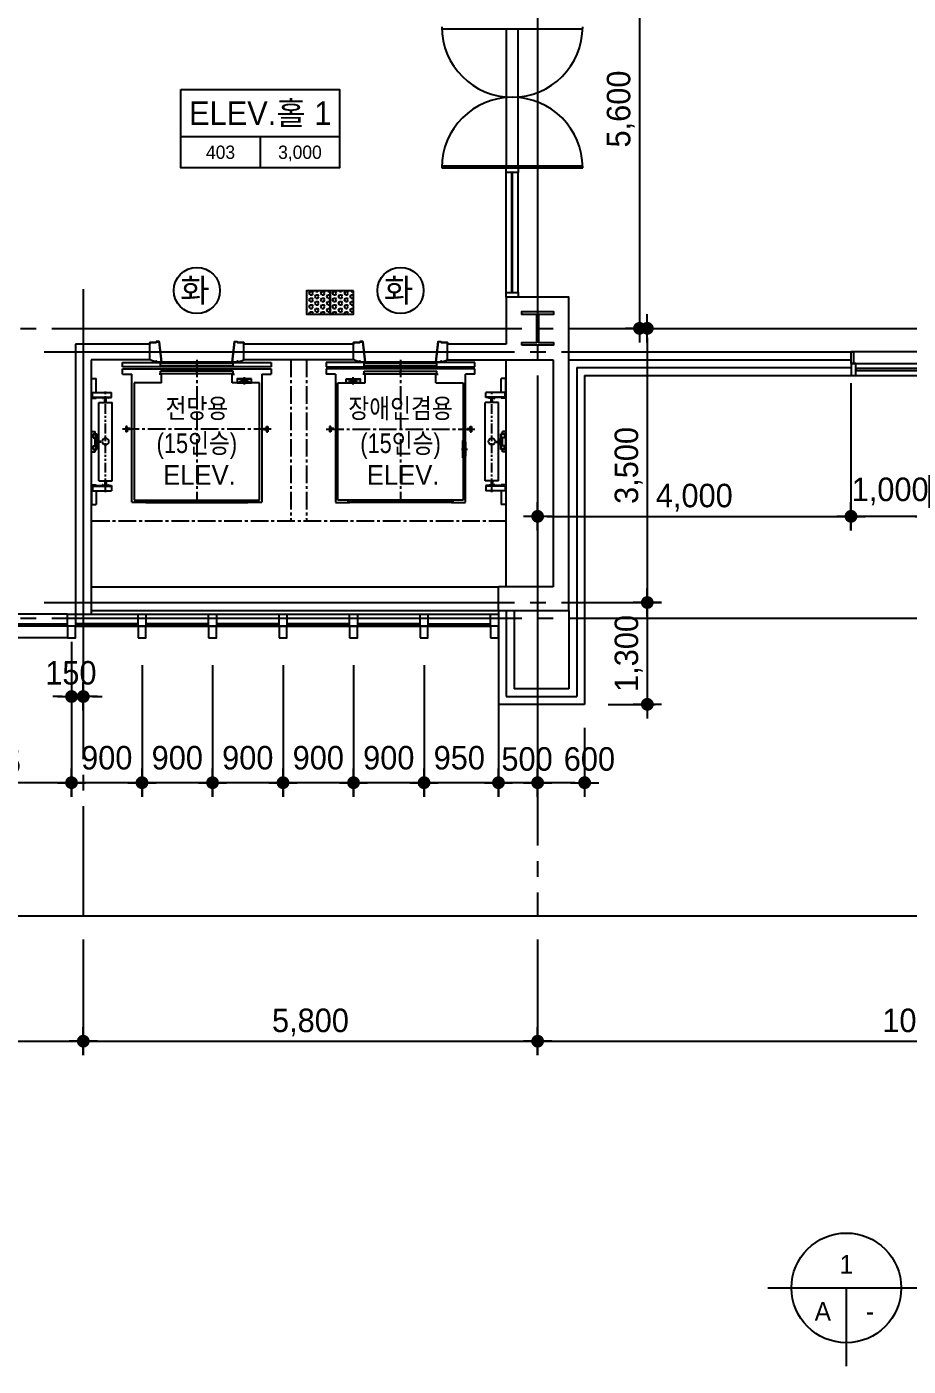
# Model space of a CAD drawing. Extents: x 14243673 to 14321835, y -1804798 to -1750552.
# Drawn here: x 14295152 to 14306403, y -1804798 to -1787699 of the extents above; entities that cross this region are included whole.
import ezdxf
from ezdxf.enums import TextEntityAlignment as Align

# ---------------------------------------------------------------- set-up
doc = ezdxf.new("R2010")
doc.units = 0
doc.header["$LTSCALE"] = 100
doc.header["$MEASUREMENT"] = 0
doc.header["$PDSIZE"] = -10
for name, pattern in [('CEN', [66, 60, -2, 2, -2]), ('CENTER2', [1.125, 0.75, -0.125, 0.125, -0.125]), ('PHANTOM', [2.5, 1.25, -0.25, 0.25, -0.25, 0.25, -0.25])]:
    doc.linetypes.add(name, pattern=pattern)
doc.layers.get('0').update_dxf_attribs({"linetype": 'CONTINUOUS'})
doc.layers.get('Defpoints').update_dxf_attribs({"linetype": 'CONTINUOUS'})
for name, color, linetype in [('0-내벽고정식', 7, 'CONTINUOUS'), ('8', 8, 'CONTINUOUS'), ('CEN', 1, 'CEN'), ('COL', 2, 'CONTINUOUS'), ('col2', 3, 'CONTINUOUS'), ('DIM', 7, 'CONTINUOUS'), ('elev', 7, 'CONTINUOUS'), ('HOISTWAY', 9, 'CONTINUOUS'), ('SYM', 7, 'CONTINUOUS'), ('TEXT', 2, 'CONTINUOUS'), ('TEXT1', 7, 'CONTINUOUS'), ('TILE', 5, 'CONTINUOUS'), ('WALL', 2, 'CONTINUOUS'), ('WALL-1', 7, 'CONTINUOUS'), ('WID', 4, 'CONTINUOUS'), ('WINE', 8, 'CONTINUOUS'), ('지시선', 7, 'CONTINUOUS')]:
    doc.layers.add(name, color=color, linetype=linetype)
doc.styles.add('HY울를도M', font='HYWULM.TTF')
doc.styles.add('굴림', font='H2HDRM.TTF')
doc.dimstyles.new('DIM100', dxfattribs={"dimtxt": 300, "dimasz": 120, "dimexe": 1, "dimexo": 100, "dimgap": 60, "dimtad": 1, "dimdec": 4, "dimzin": 0, "dimdsep": 46, "dimlunit": 6, "dimtxsty": '굴림', "dimblk": 'DOTT', "dimcen": 0.09, "dimadec": 0, "dimazin": 0, "dimtfac": 1, "dimtdec": 4, "dimtofl": 0, "dimtmove": 2, "dimatfit": 2, "dimldrblk": 'DOTT', "dimfxl": 1, "dimtolj": 1, "dimtzin": 0, "dimarcsym": 0})
doc.dimstyles.new('DIM50', dxfattribs={"dimscale": 50, "dimtxt": 3, "dimasz": 1.2, "dimexe": 1, "dimexo": 1, "dimgap": 0.6, "dimtad": 1, "dimdec": 4, "dimzin": 0, "dimdsep": 46, "dimlunit": 6, "dimtxsty": '굴림', "dimblk": 'DOTT', "dimcen": 0.09, "dimadec": 0, "dimazin": 0, "dimtfac": 1, "dimtdec": 4, "dimtofl": 0, "dimtmove": 2, "dimatfit": 2, "dimldrblk": 'DOTT', "dimfxl": 1, "dimtolj": 1, "dimtzin": 0, "dimarcsym": 0})

# ---------------------------------------------------------------- blocks, each defined once
blk = doc.blocks.new('전망15인승')
at = {"layer": 'elev', "color": 4, "ltscale": 5}
for p, q in [((-350, -35), (600, -35)), ((-350, -90), (-350, -35)), ((1550, -90), (-350, -90)), ((1065, -45), (135, -45)), ((135, -80), (135, -45)), ((1065, -80), (135, -80)), ((600, -35), (1550, -35)), ((600, -90), (600, -45)), ((1065, -80), (1065, -45)), ((1550, -35), (1550, -90))]:
    blk.add_line(p, q, dxfattribs=at)
at = {"layer": 'HOISTWAY', "color": 1, "linetype": 'CENTER2', "ltscale": 3}
for p, q in [((600, 0), (600, -1807)), ((1550, -885), (-350, -885))]:
    blk.add_line(p, q, dxfattribs=at)
at = {"layer": 'HOISTWAY', "ltscale": 5}
for p, q in [((-350, -115), (1550, -115)), ((-350, -185), (-350, -115)), ((1065, -145), (135, -145)), ((135, -180), (135, -145)), ((600, -180), (600, -145)), ((1065, -180), (1065, -145)), ((1550, -115), (1550, -185)), ((-350, -185), (-230, -185)), ((-230, -1820), (-230, -185)), ((-200, -295), (-200, -1795)), ((150, -295), (-200, -295)), ((150, -185), (120, -185)), ((1065, -180), (135, -180)), ((150, -295), (150, -185)), ((1050, -295), (1050, -185)), ((1050, -185), (1080, -185)), ((1400, -295), (1050, -295)), ((1400, -1795), (1400, -295)), ((1430, -185), (1430, -1820)), ((1430, -185), (1550, -185)), ((-290, -851), (-306, -851)), ((-306, -851), (-306, -919)), ((-290, -877), (-290, -851)), ((1490, -851), (1506, -851)), ((1490, -877), (1490, -851)), ((1506, -851), (1506, -919)), ((-290, -919), (-306, -919)), ((-250, -877), (-290, -877)), ((-290, -893), (-290, -919)), ((-250, -893), (-290, -893)), ((-250, -893), (-250, -877)), ((1450, -893), (1450, -877)), ((1450, -877), (1490, -877)), ((1450, -893), (1490, -893)), ((1490, -893), (1490, -919)), ((1490, -919), (1506, -919)), ((-50, -1825), (-230, -1825)), ((-200, -1795), (-50, -1795)), ((-50, -1806), (-50, -1795)), ((-50, -1825), (-50, -1814)), ((1250, -1795), (1400, -1795)), ((1250, -1806), (1250, -1795)), ((1250, -1825), (1250, -1814)), ((1430, -1825), (1250, -1825))]:
    blk.add_line(p, q, dxfattribs=at)
at = {"layer": 'HOISTWAY', "ltscale": 200}
for p, q in [((1296, -295), (1116, -245)), ((1296, -245), (1116, -295)), ((1206, -318), (1206, -222)), ((-177, -1142), (-253, -1142)), ((-230, -1052), (-200, -1232)), ((-200, -1052), (-230, -1232))]:
    blk.add_line(p, q, dxfattribs=at)
at = {"layer": 'HOISTWAY'}
for p, q in [((-193, -1032), (-200, -1032)), ((-200, -1052), (-200, -1032)), ((-200, -1052), (-200, -1252)), ((-193, -1252), (-193, -1032)), ((-193, -1252), (-193, -1038)), ((-200, -1252), (-193, -1252))]:
    blk.add_line(p, q, dxfattribs=at)
at = {"layer": 'HOISTWAY', "color": 1, "ltscale": 5}
for p, q in [((-70, -1806), (1270, -1806)), ((-70, -1814), (-70, -1806)), ((-70, -1814), (1270, -1814)), ((1270, -1814), (1270, -1806))]:
    blk.add_line(p, q, dxfattribs=at)
at = {"layer": 'HOISTWAY', "color": 8, "ltscale": 5}
for p, q in [((-50, -1795), (1250, -1795)), ((-50, -1825), (1250, -1825))]:
    blk.add_line(p, q, dxfattribs=at)
at = {"layer": 'HOISTWAY'}
for points in [[(1296, -245), (1116, -245), (1116, -295), (1296, -295)], [(-230, -1052), (-230, -1232), (-200, -1232), (-200, -1052)]]:
    blk.add_lwpolyline(points, close=True, dxfattribs=at)
blk = doc.blocks.new('카운트')
at = {"layer": 'elev', "color": 8}
for p, q in [((0, -242), (-65, -242)), ((-65, -417), (-65, -242)), ((-6, -492), (-6, -242)), ((-261, -482), (-261, -417)), ((-16, -417), (-261, -417)), ((-16, -477), (-261, -477)), ((-16, -482), (-261, -482)), ((-224, -495), (-224, -491)), ((-224, -495), (-221, -495)), ((-221, -495), (-221, -491)), ((-218, -485), (-196, -485)), ((-218, -488), (-196, -488)), ((-193, -537), (-193, -491)), ((-190, -537), (-190, -491)), ((-180, -537), (-180, -491)), ((-177, -537), (-177, -491)), ((-174, -485), (-152, -485)), ((-174, -488), (-152, -488)), ((-149, -495), (-149, -491)), ((-149, -495), (-146, -495)), ((-146, -495), (-146, -491)), ((-65, -492), (-65, -482)), ((0, -492), (-65, -492)), ((-16, -482), (-16, -417)), ((-100, -545), (-270, -545)), ((-270, -1545), (-270, -545)), ((-100, -1545), (-100, -545)), ((-80, -1011), (-82, -1041)), ((-78, -1009), (-74, -1009)), ((-74, -1009), (-74, -1087)), ((-25, -948), (-71, -948)), ((-71, -1148), (-71, -948)), ((-62, -1148), (-62, -948)), ((-25, -952), (-62, -952)), ((-25, -998), (-62, -998)), ((-50, -948), (-50, -918)), ((0, -918), (-50, -918)), ((-50, -1098), (-50, -998)), ((-25, -948), (-25, -998)), ((-4, -1178), (-4, -918)), ((-129, -1043), (-104, -1043)), ((-129, -1053), (-104, -1053)), ((-104, -1043), (-101, -1044)), ((-104, -1053), (-101, -1051)), ((-101, -1044), (-86, -1044)), ((-101, -1051), (-86, -1051)), ((-82, -1041), (-86, -1044)), ((-82, -1055), (-86, -1051)), ((-82, -1055), (-80, -1084)), ((-78, -1087), (-74, -1087)), ((-25, -1148), (-71, -1148)), ((-25, -1098), (-62, -1098)), ((-25, -1144), (-62, -1144)), ((-50, -1178), (-50, -1148)), ((0, -1178), (-50, -1178)), ((-25, -1148), (-25, -1098)), ((-100, -1545), (-270, -1545)), ((-16, -1608), (-261, -1608)), ((-261, -1608), (-261, -1673)), ((-16, -1613), (-261, -1613)), ((-16, -1673), (-261, -1673)), ((-224, -1595), (-224, -1599)), ((-221, -1595), (-224, -1595)), ((-221, -1595), (-221, -1599)), ((-196, -1602), (-218, -1602)), ((-196, -1605), (-218, -1605)), ((-193, -1553), (-193, -1599)), ((-190, -1553), (-190, -1599)), ((-180, -1553), (-180, -1599)), ((-177, -1553), (-177, -1599)), ((-152, -1602), (-174, -1602)), ((-152, -1605), (-174, -1605)), ((-146, -1595), (-149, -1595)), ((-149, -1595), (-149, -1599)), ((-146, -1595), (-146, -1599)), ((-65, -1598), (-65, -1608)), ((0, -1598), (-65, -1598)), ((-65, -1673), (-65, -1848)), ((-16, -1608), (-16, -1673)), ((-6, -1598), (-6, -1848)), ((0, -1848), (-65, -1848))]:
    blk.add_line(p, q, dxfattribs=at)
at = {"layer": 'elev', "color": 1, "linetype": 'PHANTOM'}
blk.add_line((-185, -1691), (-185, -405), dxfattribs=at)
at = {"layer": 'elev', "color": 8}
blk.add_circle((-185, -1045), 42.8, dxfattribs=at)
for centre, radius, start, end in [((-218, -491), 6.2, 90, 180), ((-218, -491), 3, 90, 180), ((-196, -491), 6.2, 0, 90), ((-196, -491), 3, 0, 90), ((-174, -491), 6.2, 90, 180), ((-174, -491), 3, 90, 180), ((-152, -491), 6.2, 0, 90), ((-152, -491), 3, 0, 90), ((-185, -537), 8.2, 180, 0), ((-185, -537), 5, 180, 0), ((-78, -1011), 2.5, 90, 176.5907), ((-78, -1084), 2.5, 183.4093, 270), ((-218, -1599), 6.2, 180, 270), ((-218, -1599), 3, 180, 270), ((-196, -1599), 3, 270, 0), ((-196, -1599), 6.2, 270, 0), ((-185, -1553), 8.2, 0, 180), ((-185, -1553), 5, 0, 180), ((-174, -1599), 6.2, 180, 270), ((-174, -1599), 3, 180, 270), ((-152, -1599), 3, 270, 0), ((-152, -1599), 6.2, 270, 0)]:
    blk.add_arc(centre, radius, start, end, dxfattribs=at)
blk = doc.blocks.new('전망15인승-2호')
at = {"layer": 'elev', "color": 4, "ltscale": 5}
for p, q in [((-350, -35), (600, -35)), ((-350, -90), (-350, -35)), ((1550, -90), (-350, -90)), ((1065, -45), (135, -45)), ((135, -80), (135, -45)), ((1065, -80), (135, -80)), ((600, -35), (1550, -35)), ((600, -90), (600, -45)), ((1065, -80), (1065, -45)), ((1550, -35), (1550, -90))]:
    blk.add_line(p, q, dxfattribs=at)
at = {"layer": 'HOISTWAY', "color": 1, "linetype": 'CENTER2', "ltscale": 3}
for p, q in [((600, 0), (600, -1807)), ((1550, -885), (-350, -885))]:
    blk.add_line(p, q, dxfattribs=at)
at = {"layer": 'HOISTWAY', "ltscale": 5}
for p, q in [((-350, -115), (1550, -115)), ((-350, -185), (-350, -115)), ((1065, -145), (135, -145)), ((135, -180), (135, -145)), ((600, -180), (600, -145)), ((1065, -180), (1065, -145)), ((1550, -115), (1550, -185)), ((-350, -185), (-230, -185)), ((-230, -1820), (-230, -185)), ((-200, -295), (-200, -1795)), ((150, -295), (-200, -295)), ((150, -185), (120, -185)), ((1065, -180), (135, -180)), ((150, -295), (150, -185)), ((1050, -295), (1050, -185)), ((1050, -185), (1080, -185)), ((1400, -295), (1050, -295)), ((1400, -1795), (1400, -295)), ((1430, -185), (1430, -1820)), ((1430, -185), (1550, -185)), ((-290, -851), (-306, -851)), ((-306, -851), (-306, -919)), ((-290, -877), (-290, -851)), ((1490, -851), (1506, -851)), ((1490, -877), (1490, -851)), ((1506, -851), (1506, -919)), ((-290, -919), (-306, -919)), ((-250, -877), (-290, -877)), ((-290, -893), (-290, -919)), ((-250, -893), (-290, -893)), ((-250, -893), (-250, -877)), ((1450, -893), (1450, -877)), ((1450, -877), (1490, -877)), ((1450, -893), (1490, -893)), ((1490, -893), (1490, -919)), ((1490, -919), (1506, -919)), ((-50, -1825), (-230, -1825)), ((-200, -1795), (-50, -1795)), ((-50, -1806), (-50, -1795)), ((-50, -1825), (-50, -1814)), ((1250, -1795), (1400, -1795)), ((1250, -1806), (1250, -1795)), ((1250, -1825), (1250, -1814)), ((1430, -1825), (1250, -1825))]:
    blk.add_line(p, q, dxfattribs=at)
at = {"layer": 'HOISTWAY', "ltscale": 200}
for p, q in [((1296, -295), (1116, -245)), ((1296, -245), (1116, -295)), ((1206, -318), (1206, -222))]:
    blk.add_line(p, q, dxfattribs=at)
at = {"layer": 'HOISTWAY', "color": 1, "ltscale": 5}
for p, q in [((-70, -1806), (1270, -1806)), ((-70, -1814), (-70, -1806)), ((-70, -1814), (1270, -1814)), ((1270, -1814), (1270, -1806))]:
    blk.add_line(p, q, dxfattribs=at)
at = {"layer": 'HOISTWAY', "color": 8, "ltscale": 5}
for p, q in [((-50, -1795), (1250, -1795)), ((-50, -1825), (1250, -1825))]:
    blk.add_line(p, q, dxfattribs=at)
at = {"layer": 'HOISTWAY'}
blk.add_lwpolyline([(1296, -245), (1116, -245), (1116, -295), (1296, -295)], close=True, dxfattribs=at)
blk = doc.blocks.new('DOTT')
for p, q in [((0, 1.5), (0, -1.5)), ((-1.5, 0), (1.5, 0))]:
    blk.add_line(p, q)
at = {"color": 6, "const_width": 0.68}
blk.add_lwpolyline([(-0.34, 0, 1), (0.34, 0, 1)], format="xyb", close=True, dxfattribs=at)
blk = doc.blocks.new('*D39')
at = {"layer": 'Defpoints', "color": 0, "lineweight": -3}
for p in [(14291673, -1799049), (14295873, -1799049), (14295873, -1800649)]:
    blk.add_point(p, dxfattribs=at)
at = {"layer": 'DIM', "color": 7, "lineweight": -2}
for p, q in [((14291673, -1799349), (14291673, -1800749)), ((14295873, -1799349), (14295873, -1800749)), ((14291793, -1800649), (14295753, -1800649))]:
    blk.add_line(p, q, dxfattribs=at)
at = {"layer": 'DIM', "color": 7, "lineweight": -2, "xscale": 120, "yscale": 120, "zscale": 120, "rotation": 180}
blk.add_blockref('DOTT', (14291673, -1800649), dxfattribs=at)
at = {"layer": 'DIM', "color": 7, "lineweight": -2, "xscale": 120, "yscale": 120, "zscale": 120}
blk.add_blockref('DOTT', (14295873, -1800649), dxfattribs=at)
at = {"layer": 'DIM', "color": 3, "insert": (14293773, -1800410), "char_height": 300, "attachment_point": 5, "style": '굴림'}
blk.add_mtext('\\A1;4,200', dxfattribs=at)
blk = doc.blocks.new('*D40')
at = {"layer": 'Defpoints', "color": 0, "lineweight": -3}
for p in [(14295873, -1799049), (14301673, -1799049), (14301673, -1800649)]:
    blk.add_point(p, dxfattribs=at)
at = {"layer": 'DIM', "color": 7, "lineweight": -2}
for p, q in [((14295873, -1799349), (14295873, -1800749)), ((14301673, -1799349), (14301673, -1800749)), ((14295993, -1800649), (14301553, -1800649))]:
    blk.add_line(p, q, dxfattribs=at)
at = {"layer": 'DIM', "color": 7, "lineweight": -2, "xscale": 120, "yscale": 120, "zscale": 120, "rotation": 180}
blk.add_blockref('DOTT', (14295873, -1800649), dxfattribs=at)
at = {"layer": 'DIM', "color": 7, "lineweight": -2, "xscale": 120, "yscale": 120, "zscale": 120}
blk.add_blockref('DOTT', (14301673, -1800649), dxfattribs=at)
at = {"layer": 'DIM', "color": 3, "insert": (14298773, -1800411), "char_height": 300, "attachment_point": 5, "style": '굴림'}
blk.add_mtext('\\A1;5,800', dxfattribs=at)
blk = doc.blocks.new('*D42')
at = {"layer": 'Defpoints', "color": 0, "lineweight": -3}
for p in [(14301673, -1799049), (14311673, -1799049), (14311673, -1800649)]:
    blk.add_point(p, dxfattribs=at)
at = {"layer": 'DIM', "color": 7, "lineweight": -2}
for p, q in [((14301673, -1799349), (14301673, -1800749)), ((14311673, -1799349), (14311673, -1800749)), ((14301793, -1800649), (14311553, -1800649))]:
    blk.add_line(p, q, dxfattribs=at)
at = {"layer": 'DIM', "color": 7, "lineweight": -2, "xscale": 120, "yscale": 120, "zscale": 120, "rotation": 180}
blk.add_blockref('DOTT', (14301673, -1800649), dxfattribs=at)
at = {"layer": 'DIM', "color": 7, "lineweight": -2, "xscale": 120, "yscale": 120, "zscale": 120}
blk.add_blockref('DOTT', (14311673, -1800649), dxfattribs=at)
at = {"layer": 'DIM', "color": 3, "insert": (14306673, -1800411), "char_height": 300, "attachment_point": 5, "style": '굴림'}
blk.add_mtext('\\A1;10,000', dxfattribs=at)
blk = doc.blocks.new('*D49')
at = {"layer": 'Defpoints', "color": 0, "lineweight": -3}
for p in [(14302273, -1795049), (14302273, -1796349), (14303073, -1796349)]:
    blk.add_point(p, dxfattribs=at)
at = {"layer": 'DIM', "color": 7, "lineweight": -2}
for p, q in [((14302573, -1795049), (14303173, -1795049)), ((14303073, -1795169), (14303073, -1796229)), ((14302573, -1796349), (14303173, -1796349))]:
    blk.add_line(p, q, dxfattribs=at)
at = {"layer": 'DIM', "color": 7, "lineweight": -2, "xscale": 120, "yscale": 120, "zscale": 120}
for p, rotation in [((14303073, -1795049), 90), ((14303073, -1796349), 270)]:
    blk.add_blockref('DOTT', p, dxfattribs=dict(at, rotation=rotation))
at = {"layer": 'DIM', "color": 3, "insert": (14302834, -1795699), "char_height": 300, "attachment_point": 5, "rotation": 90, "style": '굴림'}
blk.add_mtext('\\A1;1,300', dxfattribs=at)
blk = doc.blocks.new('*D50')
at = {"layer": 'Defpoints', "color": 0, "lineweight": -3}
for p in [(14302273, -1791549), (14302273, -1795049), (14303073, -1795049)]:
    blk.add_point(p, dxfattribs=at)
at = {"layer": 'DIM', "color": 7, "lineweight": -2}
for p, q in [((14302573, -1791549), (14303173, -1791549)), ((14303073, -1791669), (14303073, -1794929)), ((14302573, -1795049), (14303173, -1795049))]:
    blk.add_line(p, q, dxfattribs=at)
at = {"layer": 'DIM', "color": 7, "lineweight": -2, "xscale": 120, "yscale": 120, "zscale": 120}
for p, rotation in [((14303073, -1791549), 90), ((14303073, -1795049), 270)]:
    blk.add_blockref('DOTT', p, dxfattribs=dict(at, rotation=rotation))
at = {"layer": 'DIM', "color": 3, "insert": (14302834, -1793299), "char_height": 300, "attachment_point": 5, "rotation": 90, "style": '굴림'}
blk.add_mtext('\\A1;3,500', dxfattribs=at)
blk = doc.blocks.new('TT1')
at = {"layer": 'TEXT1'}
for p, q in [((-1013, -600), (1013, -600)), ((0, -600), (0, -1000))]:
    blk.add_line(p, q, dxfattribs=at)
blk.add_lwpolyline([(-1013, 0), (1013, 0), (1013, -1000), (-1013, -1000)], close=True, dxfattribs=at)
blk = doc.blocks.new('*D54')
at = {"layer": 'Defpoints', "color": 0, "lineweight": -3}
for p in [(14301673, -1796349), (14302273, -1796349), (14301673, -1797349)]:
    blk.add_point(p, dxfattribs=at)
at = {"layer": 'DIM', "color": 7, "lineweight": -2}
for p, q in [((14301673, -1796649), (14301673, -1797449)), ((14302273, -1796649), (14302273, -1797449)), ((14302153, -1797349), (14301793, -1797349))]:
    blk.add_line(p, q, dxfattribs=at)
at = {"layer": 'DIM', "color": 7, "lineweight": -2, "xscale": 120, "yscale": 120, "zscale": 120, "rotation": 180}
blk.add_blockref('DOTT', (14301673, -1797349), dxfattribs=at)
at = {"layer": 'DIM', "color": 7, "lineweight": -2, "xscale": 120, "yscale": 120, "zscale": 120}
blk.add_blockref('DOTT', (14302273, -1797349), dxfattribs=at)
at = {"layer": 'DIM', "color": 3, "insert": (14302334, -1797048), "char_height": 300, "attachment_point": 5, "style": '굴림'}
blk.add_mtext('\\A1;600', dxfattribs=at)
blk = doc.blocks.new('*D58')
at = {"layer": 'Defpoints', "color": 0, "lineweight": -3}
for p in [(14301173, -1796349), (14301673, -1796349), (14301173, -1797349)]:
    blk.add_point(p, dxfattribs=at)
at = {"layer": 'DIM', "color": 7, "lineweight": -2}
for p, q in [((14301173, -1796649), (14301173, -1797449)), ((14301673, -1796649), (14301673, -1797449)), ((14301553, -1797349), (14301293, -1797349))]:
    blk.add_line(p, q, dxfattribs=at)
at = {"layer": 'DIM', "color": 7, "lineweight": -2, "xscale": 120, "yscale": 120, "zscale": 120, "rotation": 180}
blk.add_blockref('DOTT', (14301173, -1797349), dxfattribs=at)
at = {"layer": 'DIM', "color": 7, "lineweight": -2, "xscale": 120, "yscale": 120, "zscale": 120}
blk.add_blockref('DOTT', (14301673, -1797349), dxfattribs=at)
at = {"layer": 'DIM', "color": 3, "insert": (14301538, -1797048), "char_height": 300, "attachment_point": 5, "style": '굴림'}
blk.add_mtext('\\A1;500', dxfattribs=at)
blk = doc.blocks.new('*D59')
at = {"layer": 'Defpoints', "color": 0, "lineweight": -3}
for p in [(14300223, -1795549), (14301173, -1795549), (14300223, -1797349)]:
    blk.add_point(p, dxfattribs=at)
at = {"layer": 'DIM', "color": 7, "lineweight": -2}
for p, q in [((14300223, -1795849), (14300223, -1797449)), ((14301173, -1795849), (14301173, -1797449)), ((14301053, -1797349), (14300343, -1797349))]:
    blk.add_line(p, q, dxfattribs=at)
at = {"layer": 'DIM', "color": 7, "lineweight": -2, "xscale": 120, "yscale": 120, "zscale": 120, "rotation": 180}
blk.add_blockref('DOTT', (14300223, -1797349), dxfattribs=at)
at = {"layer": 'DIM', "color": 7, "lineweight": -2, "xscale": 120, "yscale": 120, "zscale": 120}
blk.add_blockref('DOTT', (14301173, -1797349), dxfattribs=at)
at = {"layer": 'DIM', "color": 3, "insert": (14300673, -1797032), "char_height": 300, "attachment_point": 5, "style": '굴림'}
blk.add_mtext('\\A1;950', dxfattribs=at)
blk = doc.blocks.new('*D60')
at = {"layer": 'Defpoints', "color": 0, "lineweight": -3}
for p in [(14299323, -1795549), (14300223, -1795549), (14299323, -1797349)]:
    blk.add_point(p, dxfattribs=at)
at = {"layer": 'DIM', "color": 7, "lineweight": -2}
for p, q in [((14299323, -1795849), (14299323, -1797449)), ((14300223, -1795849), (14300223, -1797449)), ((14300103, -1797349), (14299443, -1797349))]:
    blk.add_line(p, q, dxfattribs=at)
at = {"layer": 'DIM', "color": 7, "lineweight": -2, "xscale": 120, "yscale": 120, "zscale": 120, "rotation": 180}
blk.add_blockref('DOTT', (14299323, -1797349), dxfattribs=at)
at = {"layer": 'DIM', "color": 7, "lineweight": -2, "xscale": 120, "yscale": 120, "zscale": 120}
blk.add_blockref('DOTT', (14300223, -1797349), dxfattribs=at)
at = {"layer": 'DIM', "color": 3, "insert": (14299773, -1797032), "char_height": 300, "attachment_point": 5, "style": '굴림'}
blk.add_mtext('\\A1;900', dxfattribs=at)
blk = doc.blocks.new('*D61')
at = {"layer": 'Defpoints', "color": 0, "lineweight": -3}
for p in [(14298423, -1795549), (14299323, -1795549), (14298423, -1797349)]:
    blk.add_point(p, dxfattribs=at)
at = {"layer": 'DIM', "color": 7, "lineweight": -2}
for p, q in [((14298423, -1795849), (14298423, -1797449)), ((14299323, -1795849), (14299323, -1797449)), ((14299203, -1797349), (14298543, -1797349))]:
    blk.add_line(p, q, dxfattribs=at)
at = {"layer": 'DIM', "color": 7, "lineweight": -2, "xscale": 120, "yscale": 120, "zscale": 120, "rotation": 180}
blk.add_blockref('DOTT', (14298423, -1797349), dxfattribs=at)
at = {"layer": 'DIM', "color": 7, "lineweight": -2, "xscale": 120, "yscale": 120, "zscale": 120}
blk.add_blockref('DOTT', (14299323, -1797349), dxfattribs=at)
at = {"layer": 'DIM', "color": 3, "insert": (14298873, -1797032), "char_height": 300, "attachment_point": 5, "style": '굴림'}
blk.add_mtext('\\A1;900', dxfattribs=at)
blk = doc.blocks.new('*D62')
at = {"layer": 'Defpoints', "color": 0, "lineweight": -3}
for p in [(14297523, -1795549), (14298423, -1795549), (14297523, -1797349)]:
    blk.add_point(p, dxfattribs=at)
at = {"layer": 'DIM', "color": 7, "lineweight": -2}
for p, q in [((14297523, -1795849), (14297523, -1797449)), ((14298423, -1795849), (14298423, -1797449)), ((14298303, -1797349), (14297643, -1797349))]:
    blk.add_line(p, q, dxfattribs=at)
at = {"layer": 'DIM', "color": 7, "lineweight": -2, "xscale": 120, "yscale": 120, "zscale": 120, "rotation": 180}
blk.add_blockref('DOTT', (14297523, -1797349), dxfattribs=at)
at = {"layer": 'DIM', "color": 7, "lineweight": -2, "xscale": 120, "yscale": 120, "zscale": 120}
blk.add_blockref('DOTT', (14298423, -1797349), dxfattribs=at)
at = {"layer": 'DIM', "color": 3, "insert": (14297973, -1797032), "char_height": 300, "attachment_point": 5, "style": '굴림'}
blk.add_mtext('\\A1;900', dxfattribs=at)
blk = doc.blocks.new('*D63')
at = {"layer": 'Defpoints', "color": 0, "lineweight": -3}
for p in [(14296623, -1795549), (14297523, -1795549), (14296623, -1797349)]:
    blk.add_point(p, dxfattribs=at)
at = {"layer": 'DIM', "color": 7, "lineweight": -2}
for p, q in [((14296623, -1795849), (14296623, -1797449)), ((14297523, -1795849), (14297523, -1797449)), ((14297403, -1797349), (14296743, -1797349))]:
    blk.add_line(p, q, dxfattribs=at)
at = {"layer": 'DIM', "color": 7, "lineweight": -2, "xscale": 120, "yscale": 120, "zscale": 120, "rotation": 180}
blk.add_blockref('DOTT', (14296623, -1797349), dxfattribs=at)
at = {"layer": 'DIM', "color": 7, "lineweight": -2, "xscale": 120, "yscale": 120, "zscale": 120}
blk.add_blockref('DOTT', (14297523, -1797349), dxfattribs=at)
at = {"layer": 'DIM', "color": 3, "insert": (14297073, -1797032), "char_height": 300, "attachment_point": 5, "style": '굴림'}
blk.add_mtext('\\A1;900', dxfattribs=at)
blk = doc.blocks.new('*D64')
at = {"layer": 'Defpoints', "color": 0, "lineweight": -3}
for p in [(14295723, -1795549), (14296623, -1795549), (14295723, -1797349)]:
    blk.add_point(p, dxfattribs=at)
at = {"layer": 'DIM', "color": 7, "lineweight": -2}
for p, q in [((14295723, -1795849), (14295723, -1797449)), ((14296623, -1795849), (14296623, -1797449)), ((14296503, -1797349), (14295843, -1797349))]:
    blk.add_line(p, q, dxfattribs=at)
at = {"layer": 'DIM', "color": 7, "lineweight": -2, "xscale": 120, "yscale": 120, "zscale": 120, "rotation": 180}
blk.add_blockref('DOTT', (14295723, -1797349), dxfattribs=at)
at = {"layer": 'DIM', "color": 7, "lineweight": -2, "xscale": 120, "yscale": 120, "zscale": 120}
blk.add_blockref('DOTT', (14296623, -1797349), dxfattribs=at)
at = {"layer": 'DIM', "color": 3, "insert": (14296173, -1797032), "char_height": 300, "attachment_point": 5, "style": '굴림'}
blk.add_mtext('\\A1;900', dxfattribs=at)
blk = doc.blocks.new('*D66')
at = {"layer": 'Defpoints', "color": 0, "lineweight": -3}
for p in [(14293448, -1795549), (14295723, -1795549), (14293448, -1797349)]:
    blk.add_point(p, dxfattribs=at)
at = {"layer": 'DIM', "color": 7, "lineweight": -2}
for p, q in [((14293448, -1795849), (14293448, -1797449)), ((14295723, -1795849), (14295723, -1797449)), ((14295603, -1797349), (14293568, -1797349))]:
    blk.add_line(p, q, dxfattribs=at)
at = {"layer": 'DIM', "color": 7, "lineweight": -2, "xscale": 120, "yscale": 120, "zscale": 120, "rotation": 180}
blk.add_blockref('DOTT', (14293448, -1797349), dxfattribs=at)
at = {"layer": 'DIM', "color": 7, "lineweight": -2, "xscale": 120, "yscale": 120, "zscale": 120}
blk.add_blockref('DOTT', (14295723, -1797349), dxfattribs=at)
at = {"layer": 'DIM', "color": 3, "insert": (14294586, -1797110), "char_height": 300, "attachment_point": 5, "style": '굴림'}
blk.add_mtext('\\A1;2,275', dxfattribs=at)
blk = doc.blocks.new('aw-1000-300')
at = {"layer": 'WID', "color": 8}
for p, q in [((970, 300), (0, 300)), ((0, 150), (1000, 150)), ((0, 0), (1000, 0))]:
    blk.add_line(p, q, dxfattribs=at)
at = {"layer": 'WID'}
for points in [[(0, 300), (30, 300), (30, 150), (0, 150)], [(970, 300), (1000, 300), (1000, 150), (970, 150)], [(60, 150), (0, 150), (0, 0), (60, 0)], [(60, 63), (940, 63), (940, 87), (60, 87)], [(940, 150), (1000, 150), (1000, 0), (940, 0)]]:
    blk.add_lwpolyline(points, close=True, dxfattribs=at)
blk = doc.blocks.new('*D71')
at = {"layer": 'Defpoints', "color": 0, "lineweight": -3, "ltscale": 3}
for p in [(14305673, -1792149), (14306673, -1792149), (14305673, -1793949)]:
    blk.add_point(p, dxfattribs=at)
at = {"layer": 'DIM', "color": 7, "lineweight": -2, "ltscale": 3}
for p, q in [((14305673, -1792249), (14305673, -1793950)), ((14306673, -1792249), (14306673, -1793950)), ((14306553, -1793949), (14305793, -1793949))]:
    blk.add_line(p, q, dxfattribs=at)
at = {"layer": 'DIM', "color": 7, "lineweight": -2, "ltscale": 3, "xscale": 120, "yscale": 120, "zscale": 120, "rotation": 180}
blk.add_blockref('DOTT', (14305673, -1793949), dxfattribs=at)
at = {"layer": 'DIM', "color": 7, "lineweight": -2, "ltscale": 3, "xscale": 120, "yscale": 120, "zscale": 120}
blk.add_blockref('DOTT', (14306673, -1793949), dxfattribs=at)
at = {"layer": 'DIM', "color": 3, "ltscale": 3, "insert": (14306173, -1793632), "char_height": 300, "attachment_point": 5, "style": '굴림'}
blk.add_mtext('\\A1;1,000', dxfattribs=at)
blk = doc.blocks.new('*D73')
at = {"layer": 'Defpoints', "color": 0, "lineweight": -3, "ltscale": 3}
for p in [(14301673, -1792149), (14305673, -1792149), (14305673, -1793949)]:
    blk.add_point(p, dxfattribs=at)
at = {"layer": 'DIM', "color": 7, "lineweight": -2, "ltscale": 3}
for p, q in [((14301673, -1792249), (14301673, -1793950)), ((14305673, -1792249), (14305673, -1793950)), ((14301793, -1793949), (14305553, -1793949))]:
    blk.add_line(p, q, dxfattribs=at)
at = {"layer": 'DIM', "color": 7, "lineweight": -2, "ltscale": 3, "xscale": 120, "yscale": 120, "zscale": 120, "rotation": 180}
blk.add_blockref('DOTT', (14301673, -1793949), dxfattribs=at)
at = {"layer": 'DIM', "color": 7, "lineweight": -2, "ltscale": 3, "xscale": 120, "yscale": 120, "zscale": 120}
blk.add_blockref('DOTT', (14305673, -1793949), dxfattribs=at)
at = {"layer": 'DIM', "color": 3, "ltscale": 3, "insert": (14303673, -1793711), "char_height": 300, "attachment_point": 5, "style": '굴림'}
blk.add_mtext('\\A1;4,000', dxfattribs=at)
blk = doc.blocks.new('*D122')
at = {"layer": 'Defpoints', "color": 0, "lineweight": -3}
for p in [(14295723, -1795249), (14295873, -1795249), (14295723, -1796249)]:
    blk.add_point(p, dxfattribs=at)
at = {"layer": 'DIM', "color": 7, "lineweight": -2}
for p, q in [((14295723, -1795549), (14295723, -1796349)), ((14295873, -1795549), (14295873, -1796349)), ((14295603, -1796249), (14295483, -1796249)), ((14295993, -1796249), (14296113, -1796249))]:
    blk.add_line(p, q, dxfattribs=at)
at = {"layer": 'DIM', "color": 7, "lineweight": -2, "xscale": 120, "yscale": 120, "zscale": 120}
blk.add_blockref('DOTT', (14295723, -1796249), dxfattribs=at)
at = {"layer": 'DIM', "color": 7, "lineweight": -2, "xscale": 120, "yscale": 120, "zscale": 120, "rotation": 180}
blk.add_blockref('DOTT', (14295873, -1796249), dxfattribs=at)
at = {"layer": 'DIM', "color": 3, "insert": (14295715, -1795948), "char_height": 300, "attachment_point": 5, "style": '굴림'}
blk.add_mtext('\\A1;150', dxfattribs=at)
blk = doc.blocks.new('*D173')
at = {"layer": 'Defpoints', "color": 0, "lineweight": -3}
for p in [(14302173, -1785949), (14302173, -1791549), (14302973, -1791549)]:
    blk.add_point(p, dxfattribs=at)
at = {"layer": 'DIM', "color": 7, "lineweight": -2}
for p, q in [((14302473, -1785949), (14303073, -1785949)), ((14302973, -1786069), (14302973, -1791429)), ((14302473, -1791549), (14303073, -1791549))]:
    blk.add_line(p, q, dxfattribs=at)
at = {"layer": 'DIM', "color": 7, "lineweight": -2, "xscale": 120, "yscale": 120, "zscale": 120}
for p, rotation in [((14302973, -1785949), 90), ((14302973, -1791549), 270)]:
    blk.add_blockref('DOTT', p, dxfattribs=dict(at, rotation=rotation))
at = {"layer": 'DIM', "color": 3, "insert": (14302734, -1788749), "char_height": 300, "attachment_point": 5, "rotation": 90, "style": '굴림'}
blk.add_mtext('\\A1;5,600', dxfattribs=at)

msp = doc.modelspace()

# ---------------------------------------------------------------- hatches: boundary and pattern name
at = {"layer": 'TILE'}
h = msp.add_hatch(dxfattribs=at)
h.set_pattern_fill('HEX', color=256, scale=200, style=0)
h.set_pattern_definition([(0, (13629318.587, -2838318.44), (0, 43.3012702), [25, -50]), (120, (13629318.587, -2838318.44), (-37.5, -21.6506351), [25, -50]), (60, (13629343.587, -2838318.44), (-37.5, 21.6506351), [25, -50])])
h.paths.add_polyline_path([(14299023.21251, -1791069.19177), (14298723.21251, -1791069.19177), (14298723.21251, -1791369.19177), (14299023.21251, -1791369.19177)])
h = msp.add_hatch(dxfattribs=at)
h.set_pattern_fill('HEX', color=256, scale=200, style=0)
h.set_pattern_definition([(0, (13629618.587, -2838318.423), (0, 43.3012702), [25, -50]), (120, (13629618.587, -2838318.423), (-37.5, -21.6506351), [25, -50]), (60, (13629643.587, -2838318.423), (-37.5, 21.6506351), [25, -50])])
h.paths.add_polyline_path([(14299323.21251, -1791069.17382), (14299023.21251, -1791069.17382), (14299023.21251, -1791369.17382), (14299323.21251, -1791369.17382)])

# ---------------------------------------------------------------- linework, layer by layer
at = {"layer": '0-내벽고정식'}
msp.add_line((14302073.21251, -1791849.19177), (14305673.21251, -1791849.19177), dxfattribs=at)
at = {"layer": '8'}
for p, q in [((14297773.21251, -1791982.19177), (14296873.21251, -1791982.19177)), ((14296873.21251, -1791982.19177), (14297773.21251, -1791982.19177)), ((14300373.21251, -1791982.19177), (14299473.21251, -1791982.19177)), ((14299473.21251, -1791982.19177), (14300373.21251, -1791982.19177)), ((14295973.21296, -1794849.19177), (14301173.21251, -1794849.19177)), ((14295973.21296, -1795149.19177), (14301173.21251, -1795149.19177))]:
    msp.add_line(p, q, dxfattribs=at)
at = {"layer": 'CEN', "linetype": 'CEN'}
for p, q in [((14301673.21251, -1759149.19177), (14301673.21251, -1799049.19177)), ((14295873.21251, -1791049.19177), (14295873.21251, -1799049.19177)), ((14249273.21251, -1791549.19177), (14313273.21251, -1791549.19177)), ((14295375.63474, -1791849.19177), (14302875.63474, -1791849.19177)), ((14295375.63474, -1795049.19177), (14302875.63474, -1795049.19177)), ((14249273.21251, -1795249.19177), (14313273.21251, -1795249.19177))]:
    msp.add_line(p, q, dxfattribs=at)
at = {"layer": 'COL'}
for p, q in [((14297923.21251, -1791949.19177), (14297923.21251, -1791749.19177)), ((14300523.21251, -1791949.19177), (14300523.21251, -1791749.19177)), ((14300523.21251, -1791949.19177), (14301273.21251, -1791949.19177)), ((14301873.21251, -1791949.19177), (14301873.21251, -1794849.19177)), ((14302073.21251, -1795149.19177), (14302073.21251, -1791949.19177)), ((14301873.21251, -1794849.19177), (14301173.21251, -1794849.19177)), ((14301173.21251, -1795149.19177), (14301173.21251, -1794849.19177)), ((14301173.21251, -1795149.19177), (14302073.21251, -1795149.19177))]:
    msp.add_line(p, q, dxfattribs=at)
for points in [[(14302073.21251, -1791949.19177), (14302073.21251, -1791149.19177), (14301273.21251, -1791149.19177), (14301273.21251, -1791749.19177)], [(14300523.21251, -1791949.19177), (14301273.21251, -1791949.19177)], [(14301273.21251, -1791949.19177), (14301873.21251, -1791949.19177)]]:
    msp.add_lwpolyline(points, dxfattribs=at)
at = {"layer": 'col2'}
msp.add_lwpolyline([(14301469.71251, -1791763.19177), (14301469.71251, -1791728.19177), (14301663.21251, -1791728.19177), (14301663.21251, -1791370.19177), (14301469.71251, -1791370.19177), (14301469.71251, -1791335.19177), (14301876.71251, -1791335.19177), (14301876.71251, -1791370.19177), (14301683.21251, -1791370.19177), (14301683.21251, -1791728.19177), (14301876.71251, -1791728.19177), (14301876.71251, -1791763.19177)], close=True, dxfattribs=at)
at = {"layer": 'Defpoints', "color": 76}
msp.add_lwpolyline([(14249273.21251, -1799049.19177), (14313273.21251, -1799049.19177), (14313273.21251, -1759149.19177), (14249273.21251, -1759149.19177)], close=True, dxfattribs=at)
at = {"layer": 'elev'}
for p, q in [((14296803.21251, -1791982.19177), (14296723.21251, -1791949.19177)), ((14297843.21251, -1791982.19177), (14297923.21251, -1791949.19177)), ((14299403.21251, -1791982.19177), (14299323.21251, -1791949.19177)), ((14300443.21251, -1791982.19177), (14300523.21251, -1791949.19177))]:
    msp.add_line(p, q, dxfattribs=at)
at = {"layer": 'elev', "color": 8, "linetype": 'CENTER2', "ltscale": 3}
for p, q in [((14298523.21251, -1791949.19177), (14298523.21251, -1794009.19177)), ((14298523.21251, -1791949.19177), (14298523.21251, -1794009.19177)), ((14298723.21251, -1791949.19177), (14298723.21251, -1794009.19177)), ((14301273.21251, -1794009.19177), (14295973.21251, -1794009.19177))]:
    msp.add_line(p, q, dxfattribs=at)
at = {"layer": 'elev', "color": 8}
for p, q in [((14301273.21251, -1794849.19177), (14301273.21251, -1791949.19177)), ((14299122.81251, -1792208.19177), (14299122.81251, -1792204.19177))]:
    msp.add_line(p, q, dxfattribs=at)
at = {"layer": 'elev', "color": 4}
for points in [[(14296803.21251, -1791717.19177), (14296803.21251, -1791729.19177), (14296723.21251, -1791729.19177), (14296723.21251, -1791749.19177), (14296723.21251, -1791749.19177), (14296723.21251, -1791731.19177), (14296805.21251, -1791731.19177), (14296805.21251, -1791719.19177), (14296841.42828, -1791719.19177), (14296870.97064, -1791980.19177), (14296805.21251, -1791980.19177), (14296805.21251, -1791962.06464), (14296803.21251, -1791962.06464), (14296803.21251, -1791982.19177), (14296873.21251, -1791982.19177), (14296843.21251, -1791717.19177)], [(14297843.21251, -1791717.19177), (14297843.21251, -1791729.19177), (14297923.21251, -1791729.19177), (14297923.21251, -1791749.19177), (14297923.21251, -1791749.19177), (14297923.21251, -1791731.19177), (14297841.21251, -1791731.19177), (14297841.21251, -1791719.19177), (14297804.99674, -1791719.19177), (14297775.45438, -1791980.19177), (14297841.21251, -1791980.19177), (14297841.21251, -1791962.06464), (14297843.21251, -1791962.06464), (14297843.21251, -1791982.19177), (14297773.21251, -1791982.19177), (14297803.21251, -1791717.19177)], [(14299403.21251, -1791717.19177), (14299403.21251, -1791729.19177), (14299323.21251, -1791729.19177), (14299323.21251, -1791749.19177), (14299323.21251, -1791749.19177), (14299323.21251, -1791731.19177), (14299405.21251, -1791731.19177), (14299405.21251, -1791719.19177), (14299441.42828, -1791719.19177), (14299470.97064, -1791980.19177), (14299405.21251, -1791980.19177), (14299405.21251, -1791962.06464), (14299403.21251, -1791962.06464), (14299403.21251, -1791982.19177), (14299473.21251, -1791982.19177), (14299443.21251, -1791717.19177)], [(14300443.21251, -1791717.19177), (14300443.21251, -1791729.19177), (14300523.21251, -1791729.19177), (14300523.21251, -1791749.19177), (14300523.21251, -1791749.19177), (14300523.21251, -1791731.19177), (14300441.21251, -1791731.19177), (14300441.21251, -1791719.19177), (14300404.99674, -1791719.19177), (14300375.45438, -1791980.19177), (14300441.21251, -1791980.19177), (14300441.21251, -1791962.06464), (14300443.21251, -1791962.06464), (14300443.21251, -1791982.19177), (14300373.21251, -1791982.19177), (14300403.21251, -1791717.19177)]]:
    msp.add_lwpolyline(points, close=True, dxfattribs=at)
at = {"layer": 'SYM'}
for p, q in [((14304613.61478, -1803798.15773), (14312613.61478, -1803798.15773)), ((14305613.61478, -1804798.15773), (14305613.61478, -1803798.15773))]:
    msp.add_line(p, q, dxfattribs=at)
msp.add_circle((14305613.61478, -1803798.15773), 700, dxfattribs=at)
at = {"layer": 'TILE'}
for points in [[(14299023.21251, -1791069.19177), (14298723.21251, -1791069.19177), (14298723.21251, -1791369.19177), (14299023.21251, -1791369.19177)], [(14299323.21251, -1791069.17382), (14299023.21251, -1791069.17382), (14299023.21251, -1791369.17382), (14299323.21251, -1791369.17382)]]:
    msp.add_lwpolyline(points, close=True, dxfattribs=at)
at = {"layer": 'WALL'}
for p, q in [((14295773.21251, -1791749.19177), (14295773.21251, -1795199.19177)), ((14296723.21251, -1791749.19177), (14295773.21251, -1791749.19177)), ((14296723.21251, -1791949.19177), (14296723.21251, -1791749.19177)), ((14299323.21251, -1791749.19177), (14297923.21251, -1791749.19177)), ((14299323.21251, -1791949.19177), (14299323.21251, -1791749.19177)), ((14301273.21251, -1791749.19177), (14300523.21251, -1791749.19177)), ((14295973.21251, -1791949.19177), (14295973.21251, -1795199.19177)), ((14296723.21251, -1791949.19177), (14295973.21251, -1791949.19177)), ((14299323.21251, -1791949.19177), (14297923.21251, -1791949.19177)), ((14295773.21251, -1795199.19177), (14295973.21251, -1795199.19177))]:
    msp.add_line(p, q, dxfattribs=at)
at = {"layer": 'WALL-1', "color": 4}
for p, q in [((14302073.21251, -1791949.19177), (14305673.21251, -1791949.19177)), ((14302173.21123, -1792049.19177), (14305673.21251, -1792049.19177)), ((14302173.21123, -1792049.19177), (14302173.21355, -1796249.19177)), ((14302273.21251, -1792149.19177), (14305673.21251, -1792149.19177)), ((14302273.21251, -1792149.19177), (14302273.21251, -1796349.19177)), ((14301173.21251, -1795149.19177), (14301173.21251, -1796349.19177)), ((14301273.21251, -1795149.19177), (14301273.21251, -1796249.19177)), ((14301373.21251, -1795149.19177), (14301373.21251, -1796149.19177)), ((14302073.21251, -1795149.19177), (14302073.2135, -1796149.19197)), ((14302073.2135, -1796149.19197), (14301373.21251, -1796149.19177)), ((14302273.21251, -1796349.19177), (14301173.21251, -1796349.19177)), ((14301273.21251, -1796249.19177), (14302173.21355, -1796249.19177))]:
    msp.add_line(p, q, dxfattribs=at)
at = {"layer": 'WID'}
for p, q in [((14300448.5598, -1787724.19177), (14302247.86522, -1787724.19177)), ((14300448.21251, -1789499.19177), (14302248.21251, -1789499.19177)), ((14300448.5598, -1789474.19177), (14302247.86522, -1789474.19177)), ((14301273.21251, -1791089.19177), (14301273.21251, -1789559.19177)), ((14301342.21251, -1791089.19177), (14301342.21251, -1789559.19177)), ((14301354.21251, -1791089.19177), (14301354.21251, -1789559.19177)), ((14301423.21251, -1791089.19177), (14301423.21251, -1789559.19177)), ((14291223.21251, -1795321.19177), (14295673.21251, -1795321.19177)), ((14291223.21251, -1795345.19177), (14295673.21251, -1795345.19177)), ((14296573.21251, -1795321.19177), (14295773.21251, -1795321.19177)), ((14296573.21251, -1795345.19177), (14295773.21251, -1795345.19177)), ((14297473.21251, -1795321.19177), (14296673.21251, -1795321.19177)), ((14297473.21251, -1795345.19177), (14296673.21251, -1795345.19177)), ((14298373.21251, -1795321.19177), (14297573.21251, -1795321.19177)), ((14298373.21251, -1795345.19177), (14297573.21251, -1795345.19177)), ((14299273.21251, -1795321.19177), (14298473.21251, -1795321.19177)), ((14299273.21251, -1795345.19177), (14298473.21251, -1795345.19177)), ((14300173.21251, -1795321.19177), (14299373.21251, -1795321.19177)), ((14300173.21251, -1795345.19177), (14299373.21251, -1795345.19177)), ((14300273.21251, -1795321.19177), (14301073.21251, -1795321.19177)), ((14300273.21251, -1795345.19177), (14301073.21251, -1795345.19177))]:
    msp.add_line(p, q, dxfattribs=at)
for points in [[(14301273.21251, -1789499.19177), (14301423.21251, -1789499.19177), (14301423.21251, -1789559.19177), (14301273.21251, -1789559.19177)], [(14301273.21251, -1791089.19177), (14301423.21251, -1791089.19177), (14301423.21251, -1791149.19177), (14301273.21251, -1791149.19177)], [(14295773.21251, -1795199.19177), (14295773.21251, -1795349.19177), (14295673.21251, -1795349.19177), (14295673.21251, -1795199.19177)], [(14296673.21251, -1795199.19177), (14296673.21251, -1795349.19177), (14296573.21251, -1795349.19177), (14296573.21251, -1795199.19177)], [(14297573.21251, -1795199.19177), (14297573.21251, -1795349.19177), (14297473.21251, -1795349.19177), (14297473.21251, -1795199.19177)], [(14298473.21251, -1795199.19177), (14298473.21251, -1795349.19177), (14298373.21251, -1795349.19177), (14298373.21251, -1795199.19177)], [(14299373.21251, -1795199.19177), (14299373.21251, -1795349.19177), (14299273.21251, -1795349.19177), (14299273.21251, -1795199.19177)], [(14300273.21251, -1795199.19177), (14300273.21251, -1795349.19177), (14300173.21251, -1795349.19177), (14300173.21251, -1795199.19177)], [(14301173.21251, -1795199.19177), (14301173.21251, -1795349.19177), (14301073.21251, -1795349.19177), (14301073.21251, -1795199.19177)], [(14295673.21251, -1795499.19177), (14295773.21251, -1795499.19177), (14295773.21251, -1795349.19177), (14295673.21251, -1795349.19177)], [(14296573.21251, -1795499.19177), (14296673.21251, -1795499.19177), (14296673.21251, -1795349.19177), (14296573.21251, -1795349.19177)], [(14297473.21251, -1795499.19177), (14297573.21251, -1795499.19177), (14297573.21251, -1795349.19177), (14297473.21251, -1795349.19177)], [(14298373.21251, -1795499.19177), (14298473.21251, -1795499.19177), (14298473.21251, -1795349.19177), (14298373.21251, -1795349.19177)], [(14299273.21251, -1795499.19177), (14299373.21251, -1795499.19177), (14299373.21251, -1795349.19177), (14299273.21251, -1795349.19177)], [(14300173.21251, -1795499.19177), (14300273.21251, -1795499.19177), (14300273.21251, -1795349.19177), (14300173.21251, -1795349.19177)], [(14301073.21251, -1795499.19177), (14301173.21251, -1795499.19177), (14301173.21251, -1795349.19177), (14301073.21251, -1795349.19177)]]:
    msp.add_lwpolyline(points, close=True, dxfattribs=at)
for centre, start, end in [((14301348.21251, -1787699.19177), 180, 0), ((14301348.21251, -1789499.19177), 0, 180)]:
    msp.add_arc(centre, 900, start, end, dxfattribs=at)
at = {"layer": 'WINE', "lineweight": -3, "ltscale": 200}
for p, q in [((14301273.21251, -1787724.19177), (14301273.21251, -1789474.19177)), ((14301423.21251, -1789474.19177), (14301423.21251, -1787724.19177))]:
    msp.add_line(p, q, dxfattribs=at)
at = {"layer": 'WINE'}
for p, q in [((14295673.21251, -1795199.19177), (14291223.21251, -1795199.19177)), ((14295773.21251, -1795199.19177), (14301073.21251, -1795199.19177)), ((14295673.21251, -1795349.19177), (14291223.21251, -1795349.19177)), ((14295773.21251, -1795349.19177), (14301073.21251, -1795349.19177)), ((14295673.21251, -1795499.19177), (14290923.21251, -1795499.19177))]:
    msp.add_line(p, q, dxfattribs=at)
at = {"layer": '지시선'}
for centre in [(14297323.21251, -1791065.74049), (14299923.21251, -1791065.74049)]:
    msp.add_circle(centre, 294.48376, dxfattribs=at)

# ---------------------------------------------------------------- block references
at = {"layer": 'elev'}
msp.add_blockref('전망15인승-2호', (14296723.21251, -1791949.19177), dxfattribs=at)
at = {"layer": 'elev', "linetype": 'CENTER2', "xscale": -1}
for name, p in [('전망15인승', (14300523.21251, -1791949.19177)), ('카운트', (14295973.21251, -1791949.19177))]:
    msp.add_blockref(name, p, dxfattribs=at)
at = {"layer": 'elev', "linetype": 'CENTER2'}
msp.add_blockref('카운트', (14301273.21251, -1791949.19177), dxfattribs=at)
at = {"layer": 'TEXT1'}
msp.add_blockref('TT1', (14298132.26517, -1788500.69155), dxfattribs=at)
at = {"layer": 'WID'}
msp.add_blockref('aw-1000-300', (14305673.21251, -1792149.19177), dxfattribs=at)

# ---------------------------------------------------------------- texts
at = {"layer": 'SYM', "style": 'HY울를도M'}
for s, p in [('1', (14305613.61478, -1803498.15773)), ('A', (14305313.61478, -1804098.15773)), ('-', (14305913.61478, -1804098.15773))]:
    msp.add_text(s, height=240, dxfattribs=at).set_placement(p, align=Align.MIDDLE_CENTER)
at = {"layer": 'TEXT', "style": 'HY울를도M', "width": 0.85}
for s, p in [('전망용', (14297323.21251, -1792567.24291)), ('장애인겸용', (14299923.21251, -1792567.24291)), ('(15인승)', (14297323.21251, -1793037.44301)), ('(15인승)', (14299923.21251, -1793037.44301))]:
    msp.add_text(s, height=250, dxfattribs=at).set_placement(p, align=Align.MIDDLE)
at = {"layer": 'TEXT', "style": 'HY울를도M'}
for p in [(14297356.33949, -1793419.93128), (14299956.33949, -1793419.93128)]:
    msp.add_text('ELEV.', height=250, dxfattribs=at).set_placement(p, align=Align.MIDDLE)
at = {"layer": 'TEXT1', "style": 'HY울를도M'}
msp.add_text('ELEV.홀 1', height=300, dxfattribs=at).set_placement((14298132.26517, -1788951.48162), align=Align.CENTER)
at = {"layer": 'TEXT1', "color": 2, "style": 'HY울를도M'}
msp.add_text('403', height=170, dxfattribs=at).set_placement((14297625.51722, -1789300.61155), align=Align.MIDDLE_CENTER)
at = {"layer": 'TEXT1', "style": 'HY울를도M'}
msp.add_text('3,000', height=170, dxfattribs=at).set_placement((14298639.01313, -1789300.61155), align=Align.MIDDLE_CENTER)
for p in [(14297109.75359, -1791212.66673), (14299709.75359, -1791212.66673)]:
    msp.add_text('화', height=300, dxfattribs=at).set_placement(p)

# ---------------------------------------------------------------- dimensions: what is measured, and where the dimension line sits
at = {"layer": 'DIM'}
for base, p1, p2, angle, picture, middle in [((14302973.21251, -1791549.19177), (14302173.21251, -1785949.19177), (14302173.21251, -1791549.19177), 90, '*D173', (14302734.17429, -1788749.19177)), ((14303073.21251, -1795049.19177), (14302273.21251, -1791549.19177), (14302273.21251, -1795049.19177), 90, '*D50', (14302834.17429, -1793299.19177)), ((14303073.21251, -1796349.19177), (14302273.21251, -1795049.19177), (14302273.21406, -1796349.19177), 90, '*D49', (14302834.17429, -1795699.19177)), ((14293448.21251, -1797349.19177), (14295723.21251, -1795549.19177), (14293448.21251, -1795549.19177), 180, '*D66', (14294585.71251, -1797110.15355))]:
    dim = msp.add_linear_dim(base=base, p1=p1, p2=p2, angle=angle, dimstyle='DIM50', override={"dimscale": 100, "dimexo": 3}, dxfattribs=at)
    dim.commit()
    dim.dimension.update_dxf_attribs({"geometry": picture, "text_midpoint": middle})
at = {"layer": 'DIM', "ltscale": 3}
dim = msp.add_linear_dim(base=(14305673.21251, -1793949.19177), p1=(14301673.21251, -1792149.19177), p2=(14305673.21251, -1792149.19177), dimstyle='DIM100', dxfattribs=at)
dim.commit()
dim.dimension.update_dxf_attribs({"geometry": '*D73', "text_midpoint": (14303673.21251, -1793710.52346)})
dim = msp.add_linear_dim(base=(14305673.21251, -1793949.19177), p1=(14306673.21251, -1792149.19177), p2=(14305673.21251, -1792149.19177), angle=180, dimstyle='DIM100', dxfattribs=at)
dim.commit()
dim.dimension.update_dxf_attribs({"geometry": '*D71', "text_midpoint": (14306173.21251, -1793632.23789), "dimtype": 128})
at = {"layer": 'DIM'}
for base, p1, p2, picture, middle in [((14295723.21251, -1796249.19177), (14295873.21251, -1795249.19289), (14295723.21251, -1795249.19177), '*D122', (14295715.148, -1795948.31525)), ((14301173.20847, -1797349.19177), (14301673.20847, -1796349.1935), (14301173.20847, -1796349.194), '*D58', (14301537.68356, -1797048.31525)), ((14301673.21002, -1797349.19177), (14302273.21002, -1796349.19289), (14301673.21002, -1796349.194), '*D54', (14302334.3723, -1797048.31525))]:
    dim = msp.add_linear_dim(base=base, p1=p1, p2=p2, dimstyle='DIM50', override={"dimscale": 100, "dimexo": 3}, dxfattribs=at)
    dim.commit()
    dim.dimension.update_dxf_attribs({"geometry": picture, "text_midpoint": middle, "dimtype": 128})
for base, p1, p2, picture, middle in [((14295723.21251, -1797349.19177), (14296623.21251, -1795549.19177), (14295723.21251, -1795549.19177), '*D64', (14296173.21251, -1797032.23789)), ((14296623.21251, -1797349.19177), (14297523.21251, -1795549.19177), (14296623.21251, -1795549.19177), '*D63', (14297073.21251, -1797032.23789)), ((14297523.21251, -1797349.19177), (14298423.21251, -1795549.19177), (14297523.21251, -1795549.19177), '*D62', (14297973.21251, -1797032.23789)), ((14298423.21251, -1797349.19177), (14299323.21251, -1795549.19177), (14298423.21251, -1795549.19177), '*D61', (14298873.21251, -1797032.23789)), ((14299323.21251, -1797349.19177), (14300223.21251, -1795549.19177), (14299323.21251, -1795549.19177), '*D60', (14299773.21251, -1797032.23789)), ((14300223.21251, -1797349.19177), (14301173.21251, -1795549.19177), (14300223.21251, -1795549.19177), '*D59', (14300673.21251, -1797032.23789))]:
    dim = msp.add_linear_dim(base=base, p1=p1, p2=p2, angle=180, dimstyle='DIM50', override={"dimscale": 100, "dimexo": 3}, dxfattribs=at)
    dim.commit()
    dim.dimension.update_dxf_attribs({"geometry": picture, "text_midpoint": middle, "dimtype": 128})
for base, p1, p2, picture, middle in [((14295873.21257, -1800649.19177), (14291673.21256, -1799049.19177), (14295873.21257, -1799049.19179), '*D39', (14293773.21257, -1800410.15355)), ((14301673.21256, -1800649.19177), (14295873.21257, -1799049.1915), (14301673.21256, -1799049.19111), '*D40', (14298773.21256, -1800410.52346)), ((14311673.21251, -1800649.19177), (14301673.21251, -1799049.19124), (14311673.21251, -1799049.19107), '*D42', (14306673.21251, -1800410.52346))]:
    dim = msp.add_linear_dim(base=base, p1=p1, p2=p2, dimstyle='DIM50', override={"dimscale": 100, "dimexo": 3}, dxfattribs=at)
    dim.commit()
    dim.dimension.update_dxf_attribs({"geometry": picture, "text_midpoint": middle})

doc.saveas('drawing.dxf')
